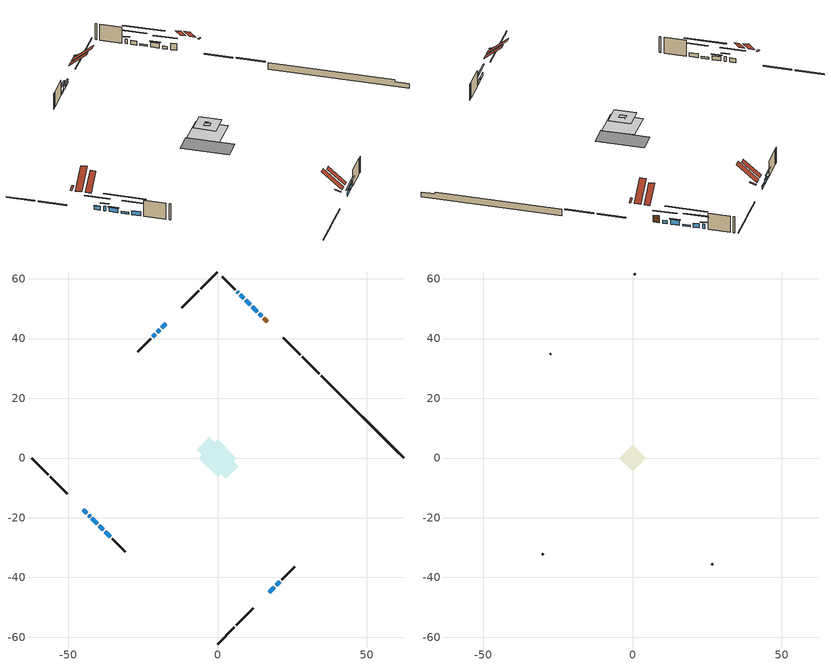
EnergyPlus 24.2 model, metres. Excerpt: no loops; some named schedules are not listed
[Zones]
conditioned space
 floor adiabatic (AdiabaticFloorConstruction): -6.35,0 0,6.35 6.35,0 0,-6.35 z2.75
 floor foundation (Slab1 construction): -6.9,2.69 -2.69,6.9 6.9,-2.69 2.69,-6.9 z-1.75
 wall outside (RimJoist1 construction): 0,-62.27 5.65,-56.61 / -62.27,0 -56.61,-5.65 / 0,62.27 -5.65,56.61 / 34.02,28.24 28.37,33.9 z0.31:0.61
 wall outside (RimJoist2 construction): 6.31,-55.95 11.97,-50.3 / -55.95,-6.31 -50.3,-11.97 / -6.31,55.95 -11.97,50.3 / 27.71,34.56 22.05,40.21 z0.31:0.61
 wall outside (AdiabaticWallConstruction 1): 16.67,45.59 15.45,46.81 z0.31:2.34
 wall outside (AdiabaticWallConstruction): 14.8,47.47 13.93,48.33 z0.31:1.13; -44.92,-17.35 -43.77,-18.5 / -42.02,-20.24 -40.3,-21.97 / 8.81,53.46 7.66,54.61 / -19.3,42.97 -20.16,42.1 / 17.35,-44.92 18.93,-43.33 / 19.59,-42.68 20.88,-41.38 / -37.55,-24.72 -35.86,-26.41 z0.31:1.53; -43.11,-19.15 -42.68,-19.59 / 13.28,48.99 11.55,50.71 / 7,55.26 6.57,55.7 z0.31:1.73; -17.35,44.92 -18.64,43.62 z0.31:1.12; 10.9,51.37 9.46,52.8 / -39.64,-22.62 -38.2,-24.06 z0.31:0.82; -20.82,41.45 -21.68,40.58 z0.31:0.92
 wall outside (Wall1 construction): 21.54,-40.73 25.84,-36.43 / -35.2,-27.06 -30.9,-31.36 / -22.34,39.93 -26.64,35.63 / 5.91,56.35 1.61,60.65 z0.31:5.19
 wall foundation (FoundationWall1 construction): 34.68,27.59,-1.75 34.68,27.59,0.31 59.51,2.76,0.31 59.51,2.76,-0.22 62.27,0,-0.22 62.27,0,-1.75
 window (WindowConstruction): 14.8,47.47 13.94,48.33 z0.31:1.12
 window (WindowConstruction 8): -44.92,-17.35 -43.77,-18.5 z0.31:1.53
 window (WindowConstruction 9): -43.11,-19.16 -42.68,-19.59 z0.31:1.73
 window (WindowConstruction 10): 13.28,48.99 11.55,50.71 z0.31:1.73
 window (WindowConstruction 11): -17.35,44.92 -18.64,43.62 z0.31:1.12
 window (WindowConstruction 12): -42.02,-20.24 -40.3,-21.97 z0.31:1.53
 window (WindowConstruction 13): 10.9,51.37 9.46,52.8 z0.31:0.82
 window (WindowConstruction 14): -39.64,-22.62 -38.21,-24.06 z0.31:0.82
 window (WindowConstruction 1): 8.81,53.46 7.66,54.61 z0.31:1.53
 window (WindowConstruction 2): 7,55.27 6.57,55.7 z0.31:1.73
 window (WindowConstruction 3): -19.3,42.97 -20.16,42.1 z0.31:1.53
 window (WindowConstruction 4): -20.82,41.45 -21.68,40.58 z0.31:0.92
 window (WindowConstruction 5): 17.35,-44.92 18.93,-43.34 z0.31:1.53
 window (WindowConstruction 6): 19.59,-42.68 20.88,-41.39 z0.31:1.53
 window (WindowConstruction 7): -37.55,-24.72 -35.86,-26.4 z0.31:1.53
 door (Door): 16.67,45.59 15.45,46.81 z0.31:2.34
 ceiling adiabatic (AdiabaticFloorConstruction): 0,-6.35 6.35,0 0,6.35 -6.35,0 z2.75
 roof outside (Roof3 construction): 16.69,-45.57,5.19 13.21,-42.09,9.29 12.08,-43.22,9.29 15.56,-46.71,5.19; -45.57,-16.69,5.19 -42.09,-13.21,9.29 -43.22,-12.08,9.29 -46.71,-15.56,5.19; -16.69,45.57,5.19 -13.21,42.09,9.29 -12.08,43.22,9.29 -15.56,46.71,5.19; 17.33,44.94,5.19 13.84,41.45,9.29 14.98,40.32,9.29 18.46,43.8,5.19
attic - vented
 floor to conditioned space (Floor1 construction Reversed): -1.23,0 0,1.23 1.23,0 0,-1.23 z5.19
 floor to conditioned space (Floor2 construction Reversed): -4.4,0 0,4.4 4.4,0 0,-4.4 z5.19
 floor to conditioned space (Floor3 construction Reversed): -1.29,0 0,1.29 1.29,0 0,-1.29 z5.19
 wall outside (Wall3 construction): 26.5,-35.77 26.79,-35.47 / -30.25,-32.02 -29.95,-32.32 / -27.3,34.97 -27.59,34.67 / 0.95,61.31 0.66,61.61 z0.31:5.19
 roof outside (Roof1 construction): 12.94,-49.33,5.19 11.74,-48.13,5.75 11.43,-48.44,5.75 12.62,-49.64,5.19; -49.33,-12.94,5.19 -48.13,-11.74,5.75 -48.44,-11.43,5.75 -49.64,-12.62,5.19; -12.94,49.33,5.19 -11.74,48.13,5.75 -11.43,48.44,5.75 -12.62,49.64,5.19; 21.08,41.18,5.19 19.88,39.99,5.75 20.2,39.67,5.75 21.4,40.87,5.19
 roof outside (Roof2 construction): 14.9,-47.36,5.19 10.89,-43.35,9.92 9.58,-44.65,9.92 13.6,-48.67,5.19; -47.36,-14.9,5.19 -43.35,-10.89,9.92 -44.65,-9.58,9.92 -48.67,-13.6,5.19; -14.9,47.36,5.19 -10.89,43.35,9.92 -9.58,44.65,9.92 -13.6,48.67,5.19; 19.12,43.15,5.19 15.1,39.13,9.92 16.41,37.82,9.92 20.42,41.84,5.19
shading: 12,50.27 16.74,45.53 16.95,45.74 12.21,50.48 z3.86; -41.83,-20.44 -46.85,-15.41 -47.06,-15.62 -42.04,-20.65 z4.27; -42.03,-20.23 -43.75,-18.51 -43.97,-18.72 -42.25,-20.44 z2.64; 11.34,50.92 13.49,48.78 13.7,48.99 11.55,51.13 z2.03; -18.79,43.48 -17.21,45.06 -17.42,45.27 -19,43.69 z1.32; -40.09,-22.18 -42.23,-20.03 -42.44,-20.24 -40.3,-22.39 z1.83; 6.01,56.25 14.35,47.92 14.56,48.13 6.22,56.46 z5.7; -34.75,-27.51 -43.09,-19.17 -43.3,-19.39 -34.97,-27.72 z5.7; 5.72,56.55 10.74,51.52 10.95,51.73 5.93,56.76 z4.27; 6.14,56.13 7.43,54.83 7.64,55.05 6.35,56.34 z2.34; -20.37,41.89 -19.09,43.18 -19.3,43.39 -20.58,42.1 z1.83; -22.97,39.29 -19.53,42.74 -19.74,42.95 -23.19,39.5 z2.75; 20.01,-42.26 16.27,-45.99 16.49,-46.2 20.22,-42.47 z3.05; 21.96,-40.31 18.51,-43.75 18.72,-43.97 22.17,-40.52 z3.05; -33.92,-28.34 -39.49,-22.78 -39.7,-22.99 -34.13,-28.55 z4.27
[Building]
Building 1: Terrain=Suburbs
[Site:Location]
Ottawa Intl AP_ON: Latitude {deg}=45.32; Longitude {deg}=-75.67; Time Zone {hr}=-5; Elevation {m}=115; Keep Site Location Information=Yes
[Site:GroundTemperature:Shallow]
1.18808, -1.19398, -1.38475, -0.254337, 4.28362, 8.80044, 12.7163, 15.1969, 15.4076, 13.3901, 9.57408, 5.19582
[Site:WaterMainsTemperature]
Calculation Method=Schedule; Temperature Schedule=mains temperature schedule
[Material] Roughness=Rough; Thermal Absorptance=0.9
Name | Thickness {m} | Conductivity {W/m-K} | Density {kg/m3} | Specific Heat {J/kg-K} | Solar Absorptance | Visible Absorptance
asphalt or fiberglass shingles | 0.00635 | 0.162714 | 1121.4 | 1465.45 | 0.4 | 0.4
ceiling stud and cavity | 0.1397 | 0.103573 | 65.682 | 1177.47 | 0.7 | 0.7
ceiling stud and cavity 1 | 0.1397 | 0.0997951 | 65.682 | 1177.47 | 0.7 | 0.7
ceiling stud and cavity 2 | 0.1397 | 0.102902 | 65.682 | 1177.47 | 0.7 | 0.7
concrete 4.0 in. | 0.1016 | 1.803125 | 2242.8 | 837.4 | 0.7 | 0.7
concrete 8.0 in. | 0.2032 | 1.803125 | 2242.8 | 837.4 | 0.7 | 0.7
door material | 0.04445 | 0.188738 | 512.64 | 1214.23 | 0.7 | 0.7
floor covering | 0.0127 | 0.0433444 | 54.468 | 1339.84 | 0.6 | 0.6
floor rigid ins; wall rigid ins | 0.512978 | 0.029427 | 32.04 | 1214.23 | 0.7 | 0.7
floor stud and cavity | 0.1397 | 1.75129 | 37.0049 | 1207.88 | 0.7 | 0.7
furniture material conditioned space 1 | 0.1524 | 0.115458 | 640.8 | 1214.23 | 0.6 | 0.6
gypsum board | 0.0127 | 0.160291 | 801 | 837.4 | 0.6 | 0.6
gypsum board 1 | 0.00254 | 0.160291 | 801 | 837.4 | 0.6 | 0.6
osb sheathing 0.75 in. | 0.01905 | 0.115458 | 512.64 | 1214.23 | 0.7 | 0.7
osb sheathing 2.0 in. | 0.0508 | 0.115458 | 512.64 | 1214.23 | 0.7 | 0.7
rim joist stud and cavity | 0.0508 | 0.126838 | 50.32683 | 1063.81 | 0.6 | 0.6
rim joist stud and cavity 1 | 0.0508 | 0.0329873 | 125.044 | 1163.47 | 0.6 | 0.6
roof stud and cavity | 0.2032 | 0.145179 | 78.34581 | 1123.46 | 0.7 | 0.7
wall stud and cavity | 0.0889 | 0.207583 | 50.32683 | 1063.81 | 0.7 | 0.7
wall stud and cavity 1 | 0.0889 | 6.9971 | 50.32683 | 1063.81 | 0.6 | 0.6
wall stud and cavity 2 | 0.0889 | 0.380278 | 52.3479 | 1209.89 | 0.7 | 0.7
wall stud and cavity 3 | 0.0889 | 0.391764 | 83.0341 | 1211.67 | 0.7 | 0.7
wood siding | 0.00254 | 0.102417 | 544.68 | 1172.36 | 0.4 | 0.4
wood siding 1; wood siding 2; wood siding 3 | 0.0254 | 0.102417 | 544.68 | 1172.36 | 0.7 | 0.7
[WindowMaterial:SimpleGlazingSystem]
Name | U-Factor {W/m2-K} | Solar Heat Gain Coefficient
WindowMaterial | 2.6874 | 0.44
WindowMaterial 1 | 1.93109 | 0.41
WindowMaterial 10 | 5.29076 | 0.67
WindowMaterial 2 | 2.0543 | 0.36
WindowMaterial 3 | 1.95834 | 0.4
WindowMaterial 4 | 3.308 | 0.62
WindowMaterial 5 | 2.665821 | 0.55
WindowMaterial 6 | 1.922003 | 0.41
WindowMaterial 7 | 1.904969 | 0.42
WindowMaterial 8 | 1.94301 | 0.4
WindowMaterial 9 | 3.28302 | 0.56
[Construction]
AdiabaticFloorConstruction: floor stud and cavity, floor rigid ins, osb sheathing 0.75 in., floor covering
AdiabaticWallConstruction: wood siding 2, wall rigid ins, wall stud and cavity 2, gypsum board
AdiabaticWallConstruction 1: wood siding 3, wall rigid ins, wall stud and cavity 2, gypsum board
Door: door material
Floor1 construction Reversed: gypsum board, ceiling stud and cavity
Floor2 construction Reversed: gypsum board, ceiling stud and cavity 1
Floor3 construction Reversed: gypsum board, ceiling stud and cavity 2
FoundationWall1 construction: concrete 8.0 in.
furniture construction conditioned space 1: furniture material conditioned space 1
PartitionWallConstruction: gypsum board, wall stud and cavity 3, gypsum board
RimJoist1 construction: wood siding 1, rim joist stud and cavity
RimJoist2 construction: wood siding 1, osb sheathing 2.0 in., rim joist stud and cavity 1
Roof1 construction; Roof2 construction: asphalt or fiberglass shingles
Roof3 construction: asphalt or fiberglass shingles, osb sheathing 0.75 in., roof stud and cavity, gypsum board
Slab1 construction: concrete 4.0 in.
Wall1 construction: wood siding, wall stud and cavity, gypsum board 1
Wall3 construction: wood siding, wall stud and cavity 1
WindowConstruction: WindowMaterial
WindowConstruction 1; WindowConstruction 8: WindowMaterial 1
WindowConstruction 10: WindowMaterial 8
WindowConstruction 11: WindowMaterial 9
WindowConstruction 12; WindowConstruction 3: WindowMaterial 3
WindowConstruction 13; WindowConstruction 14: WindowMaterial 10
WindowConstruction 2; WindowConstruction 9: WindowMaterial 2
WindowConstruction 4: WindowMaterial 4
WindowConstruction 5: WindowMaterial 5
WindowConstruction 6: WindowMaterial 6
WindowConstruction 7: WindowMaterial 7
[Zone] Multiplier=1; Part of Total Floor Area=Yes
Name | Volume {m3}
attic - vented | 25.359
conditioned space | 555.2
[Space]
Name | Zone | Volume {m3}
attic - vented 1 | attic - vented | 25.359
conditioned space 1 | conditioned space | 555.2
[ZoneInfiltration:EffectiveLeakageArea]
infil attic - vented 1: Zone or Space=attic - vented 1; Schedule=Always On Discrete; Effective Air Leakage Area {cm2}=1895.16; Stack Coefficient=0.000668247; Wind Coefficient=1.74658e-05
[ZoneMixing]
whole house fan mix: Zone or Space=attic - vented; Schedule=Always On Continuous; Design Flow Rate Calculation Method=Flow/Zone; Design Flow Rate {m3/s}=0; Source Zone or Space=conditioned space
[SurfaceProperty:ExposedFoundationPerimeter]
Slab1: Exposed Perimeter Calculation Method=TotalExposedPerimeter; Total Exposed Perimeter {m}=39.015
[InternalMass] Zone or ZoneList=conditioned space; Space or SpaceList=conditioned space 1
Name | Construction | Surface Area {m2}
furniture mass conditioned space 1 | furniture construction conditioned space 1 | 64.496
partition wall mass | PartitionWallConstruction | 161.24
[Lights]
interior lighting: Zone or ZoneList or Space or SpaceList=conditioned space 1; Schedule=interior lighting schedule; Design Level Calculation Method=LightingLevel; Lighting Level {W}=343.2; Return Air Fraction=0; Fraction Radiant=0.6; Fraction Visible=0.2; Fraction Replaceable=1
[People]
occupants: Zone or ZoneList or Space or SpaceList=conditioned space 1; Number of People Schedule=occupants schedule; Number of People Calculation Method=People; Number of People=3; Fraction Radiant=0.314171; Sensible Heat Fraction=0.56303; Activity Level Schedule=occupants activity schedule; Carbon Dioxide Generation Rate {m3/s-W}=0; Enable ASHRAE 55 Comfort Warnings=No; Mean Radiant Temperature Calculation Type=EnclosureAveraged
[ElectricEquipment] Zone or ZoneList or Space or SpaceList=conditioned space 1; Design Level Calculation Method=EquipmentLevel
Name | Schedule | Design Level {W} | Fraction Latent | Fraction Radiant | Fraction Lost
clothes dryer | clothes dryer schedule | 140.772 | 0.015 | 0.081 | 0.85
clothes washer | clothes washer schedule | 32.1985 | 0.03 | 0.162 | 0.7
cooking range | cooking range schedule | 215.147 | 0.08 | 0.432 | 0.2
dishwasher | dishwasher schedule | 66.8632 | 0.3 | 0.18 | 0.4
fridge | fridge schedule | 72.9452 | 0 | 0.6 | 0
mech vent bath fan 0 | mech vent bath fan 0 schedule | 50.2 | 0 | 0 | 1
mech vent house fan | mech vent house fan schedule | 0 | 0 | 0 | 1
mech vent house fan cfis | mech vent house fan cfis schedule | 0 | 0 | 0 | 0
misc plug loads | misc plug loads schedule | 494.7 | 0.045 | 0.513 | 0.1
whole house fan | Always On Discrete | 0 | 0 | 0 | 1
[OtherEquipment] Zone or ZoneList or Space or SpaceList=conditioned space 1; Design Level Calculation Method=EquipmentLevel
Name | Fuel Type | Schedule | Design Level {W} | Fraction Latent | Fraction Radiant | Fraction Lost
clothes dryer 1 | Electricity | clothes dryer schedule | 0 | 0.015 | 0.081 | 0.85
cooking range 1 | Electricity | cooking range schedule | 0 | 0.08 | 0.432 | 0.2
general water use latent | None | general water use schedule | 62.594 | 1 | 0 | 0
general water use sensible | None | general water use schedule | -61.6891 | 0 | 0.6 | 0
mech vent house fan latent load | None | Always On Discrete | 0 | 1 | 0 | 0
mech vent house fan sensible load | None | Always On Discrete | 0 | 0 | 0 | 0
water heater energy adjustment1 | NaturalGas | Always On Discrete | 0.01 | 0 | 0 | 1
[ZoneInfiltration:DesignFlowRate] Zone or ZoneList or Space or SpaceList=conditioned space 1; Schedule=Always On Discrete; Design Flow Rate Calculation Method=Flow/Zone; Design Flow Rate {m3/s}=0
infil flow; natural vent flow; whole house fan flow
[Foundation:Kiva]
Foundation Kiva 1: Initial Indoor Air Temperature {C}=18; Wall Height Above Grade {m}=0.309982; Wall Depth Below Slab {m}=0.2032
[Foundation:Kiva:Settings]
Soil Conductivity {W/m-K}=0.849921; Soil Density {kg/m3}=1842.3; Soil Specific Heat {J/kg-K}=418.7; Ground Solar Absorptivity=0.9; Ground Thermal Absorptivity=0.9; Ground Surface Roughness {m}=0.03; Far-Field Width {m}=40; Deep-Ground Boundary Condition=ZeroFlux; Deep-Ground Depth {m}=40; Minimum Cell Dimension {m}=0.2; Maximum Cell Growth Coefficient=3; Simulation Timestep=Timestep
[Exterior:Lights]
exterior lighting: Schedule=exterior lighting schedule; Design Level {W}=75.6
[Schedule:Constant]
Name | Hourly Value
Always On Continuous; mech vent house fan schedule; mech vent house fan cfis schedule; Always On Discrete | 1
occupants activity schedule | 117.228
fridge schedule | 0
[Schedule:Week:Daily]
interior lighting schedule Week Rule - Jan1-Jan27: interior lighting schedule day, interior lighting schedule day, interior lighting schedule day, interior lighting schedule day, interior lighting schedule day, interior lighting schedule day, interior lighting schedule day, interior lighting schedule default day, interior lighting schedule default day, interior lighting schedule default day, interior lighting schedule default day, interior lighting schedule default day
interior lighting schedule Week Rule - Jan28-Feb3: interior lighting schedule day, interior lighting schedule day, interior lighting schedule day, interior lighting schedule day, interior lighting schedule day 1, interior lighting schedule day 1, interior lighting schedule day 1, interior lighting schedule default day, interior lighting schedule default day, interior lighting schedule default day, interior lighting schedule default day, interior lighting schedule default day
interior lighting schedule Week Rule - Feb4-Feb24: interior lighting schedule day 1, interior lighting schedule day 1, interior lighting schedule day 1, interior lighting schedule day 1, interior lighting schedule day 1, interior lighting schedule day 1, interior lighting schedule day 1, interior lighting schedule default day, interior lighting schedule default day, interior lighting schedule default day, interior lighting schedule default day, interior lighting schedule default day
interior lighting schedule Week Rule - Feb25-Mar3: interior lighting schedule day 1, interior lighting schedule day 1, interior lighting schedule day 1, interior lighting schedule day 1, interior lighting schedule day 2, interior lighting schedule day 2, interior lighting schedule day 2, interior lighting schedule default day, interior lighting schedule default day, interior lighting schedule default day, interior lighting schedule default day, interior lighting schedule default day
interior lighting schedule Week Rule - Mar4-Mar31: interior lighting schedule day 2, interior lighting schedule day 2, interior lighting schedule day 2, interior lighting schedule day 2, interior lighting schedule day 2, interior lighting schedule day 2, interior lighting schedule day 2, interior lighting schedule default day, interior lighting schedule default day, interior lighting schedule default day, interior lighting schedule default day, interior lighting schedule default day
interior lighting schedule Week Rule - Apr1-Apr28: interior lighting schedule day 3, interior lighting schedule day 3, interior lighting schedule day 3, interior lighting schedule day 3, interior lighting schedule day 3, interior lighting schedule day 3, interior lighting schedule day 3, interior lighting schedule default day, interior lighting schedule default day, interior lighting schedule default day, interior lighting schedule default day, interior lighting schedule default day
interior lighting schedule Week Rule - Apr29-May5: interior lighting schedule day 3, interior lighting schedule day 3, interior lighting schedule day 4, interior lighting schedule day 4, interior lighting schedule day 4, interior lighting schedule day 4, interior lighting schedule day 4, interior lighting schedule default day, interior lighting schedule default day, interior lighting schedule default day, interior lighting schedule default day, interior lighting schedule default day
interior lighting schedule Week Rule - May6-May26: interior lighting schedule day 4, interior lighting schedule day 4, interior lighting schedule day 4, interior lighting schedule day 4, interior lighting schedule day 4, interior lighting schedule day 4, interior lighting schedule day 4, interior lighting schedule default day, interior lighting schedule default day, interior lighting schedule default day, interior lighting schedule default day, interior lighting schedule default day
interior lighting schedule Week Rule - May27-Jun2: interior lighting schedule day 4, interior lighting schedule day 4, interior lighting schedule day 4, interior lighting schedule day 4, interior lighting schedule day 4, interior lighting schedule day 5, interior lighting schedule day 5, interior lighting schedule default day, interior lighting schedule default day, interior lighting schedule default day, interior lighting schedule default day, interior lighting schedule default day
interior lighting schedule Week Rule - Jun3-Jun30: interior lighting schedule day 5, interior lighting schedule day 5, interior lighting schedule day 5, interior lighting schedule day 5, interior lighting schedule day 5, interior lighting schedule day 5, interior lighting schedule day 5, interior lighting schedule default day, interior lighting schedule default day, interior lighting schedule default day, interior lighting schedule default day, interior lighting schedule default day
interior lighting schedule Week Rule - Jul1-Jul28: interior lighting schedule day 6, interior lighting schedule day 6, interior lighting schedule day 6, interior lighting schedule day 6, interior lighting schedule day 6, interior lighting schedule day 6, interior lighting schedule day 6, interior lighting schedule default day, interior lighting schedule default day, interior lighting schedule default day, interior lighting schedule default day, interior lighting schedule default day
interior lighting schedule Week Rule - Jul29-Aug4: interior lighting schedule day 6, interior lighting schedule day 6, interior lighting schedule day 6, interior lighting schedule day 7, interior lighting schedule day 7, interior lighting schedule day 7, interior lighting schedule day 7, interior lighting schedule default day, interior lighting schedule default day, interior lighting schedule default day, interior lighting schedule default day, interior lighting schedule default day
interior lighting schedule Week Rule - Aug5-Aug25: interior lighting schedule day 7, interior lighting schedule day 7, interior lighting schedule day 7, interior lighting schedule day 7, interior lighting schedule day 7, interior lighting schedule day 7, interior lighting schedule day 7, interior lighting schedule default day, interior lighting schedule default day, interior lighting schedule default day, interior lighting schedule default day, interior lighting schedule default day
interior lighting schedule Week Rule - Aug26-Sep1: interior lighting schedule day 7, interior lighting schedule day 7, interior lighting schedule day 7, interior lighting schedule day 7, interior lighting schedule day 7, interior lighting schedule day 7, interior lighting schedule day 8, interior lighting schedule default day, interior lighting schedule default day, interior lighting schedule default day, interior lighting schedule default day, interior lighting schedule default day
interior lighting schedule Week Rule - Sep2-Sep29: interior lighting schedule day 8, interior lighting schedule day 8, interior lighting schedule day 8, interior lighting schedule day 8, interior lighting schedule day 8, interior lighting schedule day 8, interior lighting schedule day 8, interior lighting schedule default day, interior lighting schedule default day, interior lighting schedule default day, interior lighting schedule default day, interior lighting schedule default day
interior lighting schedule Week Rule - Sep30-Oct6: interior lighting schedule day 8, interior lighting schedule day 9, interior lighting schedule day 9, interior lighting schedule day 9, interior lighting schedule day 9, interior lighting schedule day 9, interior lighting schedule day 9, interior lighting schedule default day, interior lighting schedule default day, interior lighting schedule default day, interior lighting schedule default day, interior lighting schedule default day
interior lighting schedule Week Rule - Oct7-Oct27: interior lighting schedule day 9, interior lighting schedule day 9, interior lighting schedule day 9, interior lighting schedule day 9, interior lighting schedule day 9, interior lighting schedule day 9, interior lighting schedule day 9, interior lighting schedule default day, interior lighting schedule default day, interior lighting schedule default day, interior lighting schedule default day, interior lighting schedule default day
interior lighting schedule Week Rule - Oct28-Nov3: interior lighting schedule day 9, interior lighting schedule day 9, interior lighting schedule day 9, interior lighting schedule day 9, interior lighting schedule day 10, interior lighting schedule day 10, interior lighting schedule day 10, interior lighting schedule default day, interior lighting schedule default day, interior lighting schedule default day, interior lighting schedule default day, interior lighting schedule default day
interior lighting schedule Week Rule - Nov4-Nov24: interior lighting schedule day 10, interior lighting schedule day 10, interior lighting schedule day 10, interior lighting schedule day 10, interior lighting schedule day 10, interior lighting schedule day 10, interior lighting schedule day 10, interior lighting schedule default day, interior lighting schedule default day, interior lighting schedule default day, interior lighting schedule default day, interior lighting schedule default day
interior lighting schedule Week Rule - Nov25-Dec1: interior lighting schedule day 10, interior lighting schedule day 10, interior lighting schedule day 10, interior lighting schedule day 10, interior lighting schedule day 10, interior lighting schedule day 10, interior lighting schedule day 11, interior lighting schedule default day, interior lighting schedule default day, interior lighting schedule default day, interior lighting schedule default day, interior lighting schedule default day
interior lighting schedule Week Rule - Dec2-Dec31: interior lighting schedule day 11, interior lighting schedule day 11, interior lighting schedule day 11, interior lighting schedule day 11, interior lighting schedule day 11, interior lighting schedule day 11, interior lighting schedule day 11, interior lighting schedule default day, interior lighting schedule default day, interior lighting schedule default day, interior lighting schedule default day, interior lighting schedule default day
occupants schedule Week Rule - Jan1-Dec31: occupants schedule day, occupants schedule day, occupants schedule day, occupants schedule day, occupants schedule day, occupants schedule day, occupants schedule day, occupants schedule default day, occupants schedule default day, occupants schedule default day, occupants schedule default day, occupants schedule default day
clothes dryer schedule Week Rule - Jan1-Dec31: clothes dryer schedule day, clothes dryer schedule day, clothes dryer schedule day, clothes dryer schedule day, clothes dryer schedule day, clothes dryer schedule day, clothes dryer schedule day, clothes dryer schedule default day, clothes dryer schedule default day, clothes dryer schedule default day, clothes dryer schedule default day, clothes dryer schedule default day
clothes washer schedule Week Rule - Jan1-Dec31: clothes washer schedule day, clothes washer schedule day, clothes washer schedule day, clothes washer schedule day, clothes washer schedule day, clothes washer schedule day, clothes washer schedule day, clothes washer schedule default day, clothes washer schedule default day, clothes washer schedule default day, clothes washer schedule default day, clothes washer schedule default day
cooking range schedule Week Rule - Jan1-Dec31: cooking range schedule day, cooking range schedule day, cooking range schedule day, cooking range schedule day, cooking range schedule day, cooking range schedule day, cooking range schedule day, cooking range schedule default day, cooking range schedule default day, cooking range schedule default day, cooking range schedule default day, cooking range schedule default day
dishwasher schedule Week Rule - Jan1-Dec31: dishwasher schedule day, dishwasher schedule day, dishwasher schedule day, dishwasher schedule day, dishwasher schedule day, dishwasher schedule day, dishwasher schedule day, dishwasher schedule default day, dishwasher schedule default day, dishwasher schedule default day, dishwasher schedule default day, dishwasher schedule default day
mech vent bath fan 0 schedule Week Rule - Jan1-Dec31: mech vent bath fan 0 schedule day, mech vent bath fan 0 schedule day, mech vent bath fan 0 schedule day, mech vent bath fan 0 schedule day, mech vent bath fan 0 schedule day, mech vent bath fan 0 schedule day, mech vent bath fan 0 schedule day, mech vent bath fan 0 schedule default day, mech vent bath fan 0 schedule default day, mech vent bath fan 0 schedule default day, mech vent bath fan 0 schedule default day, mech vent bath fan 0 schedule default day
misc plug loads schedule Week Rule - Jan1-Dec31: misc plug loads schedule day, misc plug loads schedule day, misc plug loads schedule day, misc plug loads schedule day, misc plug loads schedule day, misc plug loads schedule day, misc plug loads schedule day, misc plug loads schedule default day, misc plug loads schedule default day, misc plug loads schedule default day, misc plug loads schedule default day, misc plug loads schedule default day
general water use schedule Week Rule - Jan1-Dec31: general water use schedule day, general water use schedule day, general water use schedule day, general water use schedule day, general water use schedule day, general water use schedule day, general water use schedule day, general water use schedule default day, general water use schedule default day, general water use schedule default day, general water use schedule default day, general water use schedule default day
exterior lighting schedule Week Rule - Jan1-Jan27: exterior lighting schedule day, exterior lighting schedule day, exterior lighting schedule day, exterior lighting schedule day, exterior lighting schedule day, exterior lighting schedule day, exterior lighting schedule day, exterior lighting schedule default day, exterior lighting schedule default day, exterior lighting schedule default day, exterior lighting schedule default day, exterior lighting schedule default day
exterior lighting schedule Week Rule - Jan28-Feb3: exterior lighting schedule day, exterior lighting schedule day, exterior lighting schedule day, exterior lighting schedule day, exterior lighting schedule day 1, exterior lighting schedule day 1, exterior lighting schedule day 1, exterior lighting schedule default day, exterior lighting schedule default day, exterior lighting schedule default day, exterior lighting schedule default day, exterior lighting schedule default day
exterior lighting schedule Week Rule - Feb4-Feb24: exterior lighting schedule day 1, exterior lighting schedule day 1, exterior lighting schedule day 1, exterior lighting schedule day 1, exterior lighting schedule day 1, exterior lighting schedule day 1, exterior lighting schedule day 1, exterior lighting schedule default day, exterior lighting schedule default day, exterior lighting schedule default day, exterior lighting schedule default day, exterior lighting schedule default day
exterior lighting schedule Week Rule - Feb25-Mar3: exterior lighting schedule day 1, exterior lighting schedule day 1, exterior lighting schedule day 1, exterior lighting schedule day 1, exterior lighting schedule day 2, exterior lighting schedule day 2, exterior lighting schedule day 2, exterior lighting schedule default day, exterior lighting schedule default day, exterior lighting schedule default day, exterior lighting schedule default day, exterior lighting schedule default day
exterior lighting schedule Week Rule - Mar4-Mar31: exterior lighting schedule day 2, exterior lighting schedule day 2, exterior lighting schedule day 2, exterior lighting schedule day 2, exterior lighting schedule day 2, exterior lighting schedule day 2, exterior lighting schedule day 2, exterior lighting schedule default day, exterior lighting schedule default day, exterior lighting schedule default day, exterior lighting schedule default day, exterior lighting schedule default day
exterior lighting schedule Week Rule - Apr1-Apr28: exterior lighting schedule day 3, exterior lighting schedule day 3, exterior lighting schedule day 3, exterior lighting schedule day 3, exterior lighting schedule day 3, exterior lighting schedule day 3, exterior lighting schedule day 3, exterior lighting schedule default day, exterior lighting schedule default day, exterior lighting schedule default day, exterior lighting schedule default day, exterior lighting schedule default day
exterior lighting schedule Week Rule - Apr29-May5: exterior lighting schedule day 3, exterior lighting schedule day 3, exterior lighting schedule day 4, exterior lighting schedule day 4, exterior lighting schedule day 4, exterior lighting schedule day 4, exterior lighting schedule day 4, exterior lighting schedule default day, exterior lighting schedule default day, exterior lighting schedule default day, exterior lighting schedule default day, exterior lighting schedule default day
exterior lighting schedule Week Rule - May6-May26: exterior lighting schedule day 4, exterior lighting schedule day 4, exterior lighting schedule day 4, exterior lighting schedule day 4, exterior lighting schedule day 4, exterior lighting schedule day 4, exterior lighting schedule day 4, exterior lighting schedule default day, exterior lighting schedule default day, exterior lighting schedule default day, exterior lighting schedule default day, exterior lighting schedule default day
exterior lighting schedule Week Rule - May27-Jun2: exterior lighting schedule day 4, exterior lighting schedule day 4, exterior lighting schedule day 4, exterior lighting schedule day 4, exterior lighting schedule day 4, exterior lighting schedule day 5, exterior lighting schedule day 5, exterior lighting schedule default day, exterior lighting schedule default day, exterior lighting schedule default day, exterior lighting schedule default day, exterior lighting schedule default day
exterior lighting schedule Week Rule - Jun3-Jun30: exterior lighting schedule day 5, exterior lighting schedule day 5, exterior lighting schedule day 5, exterior lighting schedule day 5, exterior lighting schedule day 5, exterior lighting schedule day 5, exterior lighting schedule day 5, exterior lighting schedule default day, exterior lighting schedule default day, exterior lighting schedule default day, exterior lighting schedule default day, exterior lighting schedule default day
exterior lighting schedule Week Rule - Jul1-Jul28: exterior lighting schedule day 6, exterior lighting schedule day 6, exterior lighting schedule day 6, exterior lighting schedule day 6, exterior lighting schedule day 6, exterior lighting schedule day 6, exterior lighting schedule day 6, exterior lighting schedule default day, exterior lighting schedule default day, exterior lighting schedule default day, exterior lighting schedule default day, exterior lighting schedule default day
exterior lighting schedule Week Rule - Jul29-Aug4: exterior lighting schedule day 6, exterior lighting schedule day 6, exterior lighting schedule day 6, exterior lighting schedule day 7, exterior lighting schedule day 7, exterior lighting schedule day 7, exterior lighting schedule day 7, exterior lighting schedule default day, exterior lighting schedule default day, exterior lighting schedule default day, exterior lighting schedule default day, exterior lighting schedule default day
exterior lighting schedule Week Rule - Aug5-Aug25: exterior lighting schedule day 7, exterior lighting schedule day 7, exterior lighting schedule day 7, exterior lighting schedule day 7, exterior lighting schedule day 7, exterior lighting schedule day 7, exterior lighting schedule day 7, exterior lighting schedule default day, exterior lighting schedule default day, exterior lighting schedule default day, exterior lighting schedule default day, exterior lighting schedule default day
exterior lighting schedule Week Rule - Aug26-Sep1: exterior lighting schedule day 7, exterior lighting schedule day 7, exterior lighting schedule day 7, exterior lighting schedule day 7, exterior lighting schedule day 7, exterior lighting schedule day 7, exterior lighting schedule day 8, exterior lighting schedule default day, exterior lighting schedule default day, exterior lighting schedule default day, exterior lighting schedule default day, exterior lighting schedule default day
exterior lighting schedule Week Rule - Sep2-Sep29: exterior lighting schedule day 8, exterior lighting schedule day 8, exterior lighting schedule day 8, exterior lighting schedule day 8, exterior lighting schedule day 8, exterior lighting schedule day 8, exterior lighting schedule day 8, exterior lighting schedule default day, exterior lighting schedule default day, exterior lighting schedule default day, exterior lighting schedule default day, exterior lighting schedule default day
[Schedule:Year]
interior lighting schedule: interior lighting schedule Week Rule - Jan1-Jan27, 1, 1, 1, 27, interior lighting schedule Week Rule - Jan28-Feb3, 1, 28, 2, 3, interior lighting schedule Week Rule - Feb4-Feb24, 2, 4, 2, 24, interior lighting schedule Week Rule - Feb25-Mar3, 2, 25, 3, 3, interior lighting schedule Week Rule - Mar4-Mar31, 3, 4, 3, 31, interior lighting schedule Week Rule - Apr1-Apr28, 4, 1, 4, 28, interior lighting schedule Week Rule - Apr29-May5, 4, 29, 5, 5, interior lighting schedule Week Rule - May6-May26, 5, 6, 5, 26, interior lighting schedule Week Rule - May27-Jun2, 5, 27, 6, 2, interior lighting schedule Week Rule - Jun3-Jun30, 6, 3, 6, 30, interior lighting schedule Week Rule - Jul1-Jul28, 7, 1, 7, 28, interior lighting schedule Week Rule - Jul29-Aug4, 7, 29, 8, 4, interior lighting schedule Week Rule - Aug5-Aug25, 8, 5, 8, 25, interior lighting schedule Week Rule - Aug26-Sep1, 8, 26, 9, 1, interior lighting schedule Week Rule - Sep2-Sep29, 9, 2, 9, 29, interior lighting schedule Week Rule - Sep30-Oct6, 9, 30, 10, 6, interior lighting schedule Week Rule - Oct7-Oct27, 10, 7, 10, 27, interior lighting schedule Week Rule - Oct28-Nov3, 10, 28, 11, 3, interior lighting schedule Week Rule - Nov4-Nov24, 11, 4, 11, 24, interior lighting schedule Week Rule - Nov25-Dec1, 11, 25, 12, 1, interior lighting schedule Week Rule - Dec2-Dec31, 12, 2, 12, 31
occupants schedule: occupants schedule Week Rule - Jan1-Dec31, 1, 1, 12, 31
clothes dryer schedule: clothes dryer schedule Week Rule - Jan1-Dec31, 1, 1, 12, 31
clothes washer schedule: clothes washer schedule Week Rule - Jan1-Dec31, 1, 1, 12, 31
cooking range schedule: cooking range schedule Week Rule - Jan1-Dec31, 1, 1, 12, 31
dishwasher schedule: dishwasher schedule Week Rule - Jan1-Dec31, 1, 1, 12, 31
mech vent bath fan 0 schedule: mech vent bath fan 0 schedule Week Rule - Jan1-Dec31, 1, 1, 12, 31
misc plug loads schedule: misc plug loads schedule Week Rule - Jan1-Dec31, 1, 1, 12, 31
general water use schedule: general water use schedule Week Rule - Jan1-Dec31, 1, 1, 12, 31
exterior lighting schedule: exterior lighting schedule Week Rule - Jan1-Jan27, 1, 1, 1, 27, exterior lighting schedule Week Rule - Jan28-Feb3, 1, 28, 2, 3, exterior lighting schedule Week Rule - Feb4-Feb24, 2, 4, 2, 24, exterior lighting schedule Week Rule - Feb25-Mar3, 2, 25, 3, 3, exterior lighting schedule Week Rule - Mar4-Mar31, 3, 4, 3, 31, exterior lighting schedule Week Rule - Apr1-Apr28, 4, 1, 4, 28, exterior lighting schedule Week Rule - Apr29-May5, 4, 29, 5, 5, exterior lighting schedule Week Rule - May6-May26, 5, 6, 5, 26, exterior lighting schedule Week Rule - May27-Jun2, 5, 27, 6, 2, exterior lighting schedule Week Rule - Jun3-Jun30, 6, 3, 6, 30, exterior lighting schedule Week Rule - Jul1-Jul28, 7, 1, 7, 28, exterior lighting schedule Week Rule - Jul29-Aug4, 7, 29, 8, 4, exterior lighting schedule Week Rule - Aug5-Aug25, 8, 5, 8, 25, exterior lighting schedule Week Rule - Aug26-Sep1, 8, 26, 9, 1, exterior lighting schedule Week Rule - Sep2-Sep29, 9, 2, 9, 29, exterior lighting schedule Week Rule - Sep30-Oct6, 9, 30, 10, 6, exterior lighting schedule Week Rule - Oct7-Oct27, 10, 7, 10, 27, exterior lighting schedule Week Rule - Oct28-Nov3, 10, 28, 11, 3, exterior lighting schedule Week Rule - Nov4-Nov24, 11, 4, 11, 24, exterior lighting schedule Week Rule - Nov25-Dec1, 11, 25, 12, 1, exterior lighting schedule Week Rule - Dec2-Dec31, 12, 2, 12, 31
[Schedule:Compact]
mains temperature schedule: Through: 01/01, For: AllDays, Until: 24:00, 5.98056, Through: 01/02, For: AllDays, Until: 24:00, 5.90111, Through: 01/03, For: AllDays, Until: 24:00, 5.82222, Through: 01/04, For: AllDays, Until: 24:00, 5.74556, Through: 01/05, For: AllDays, Until: 24:00, 5.66944, Through: 01/06, For: AllDays, Until: 24:00, 5.595, Through: 01/07, For: AllDays, Until: 24:00, 5.52222, Through: 01/08, For: AllDays, Until: 24:00, 5.45, Through: 01/09, For: AllDays, Until: 24:00, 5.38, Through: 01/10, For: AllDays, Until: 24:00, 5.31111, Through: 01/11, For: AllDays, Until: 24:00, 5.24333, Through: 01/12, For: AllDays, Until: 24:00, 5.17778, Through: 01/13, For: AllDays, Until: 24:00, 5.11333, Through: 01/14, For: AllDays, Until: 24:00, 5.05, Through: 01/15, For: AllDays, Until: 24:00, 4.98833, Through: 01/16, For: AllDays, Until: 24:00, 4.92889, Through: 01/17, For: AllDays, Until: 24:00, 4.87, Through: 01/18, For: AllDays, Until: 24:00, 4.81333, Through: 01/19, For: AllDays, Until: 24:00, 4.75833, Through: 01/20, For: AllDays, Until: 24:00, 4.70444, Through: 01/21, For: AllDays, Until: 24:00, 4.65278, Through: 01/22, For: AllDays, Until: 24:00, 4.60222, Through: 01/23, For: AllDays, Until: 24:00, 4.55333, Through: 01/24, For: AllDays, Until: 24:00, 4.50667, Through: 01/25, For: AllDays, Until: 24:00, 4.46111, Through: 01/26, For: AllDays, Until: 24:00, 4.41722, Through: 01/27, For: AllDays, Until: 24:00, 4.37556, Through: 01/28, For: AllDays, Until: 24:00, 4.335, Through: 01/29, For: AllDays, Until: 24:00, 4.29667, Through: 01/30, For: AllDays, Until: 24:00, 4.26, Through: 01/31, For: AllDays, Until: 24:00, 4.225, Through: 02/01, For: AllDays, Until: 24:00, 4.19167, Through: 02/02, For: AllDays, Until: 24:00, 4.16, Through: 02/03, For: AllDays, Until: 24:00, 4.13056, Through: 02/04, For: AllDays, Until: 24:00, 4.10278, Through: 02/05, For: AllDays, Until: 24:00, 4.07667, Through: 02/06, For: AllDays, Until: 24:00, 4.05222, Through: 02/07, For: AllDays, Until: 24:00, 4.03, Through: 02/08, For: AllDays, Until: 24:00, 4.00889, Through: 02/09, For: AllDays, Until: 24:00, 3.99056, Through: 02/10, For: AllDays, Until: 24:00, 3.97333, Through: 02/11, For: AllDays, Until: 24:00, 3.95833, Through: 02/12, For: AllDays, Until: 24:00, 3.945, Through: 02/13, For: AllDays, Until: 24:00, 3.93333, Through: 02/14, For: AllDays, Until: 24:00, 3.92389, Through: 02/15, For: AllDays, Until: 24:00, 3.91611, Through: 02/16, For: AllDays, Until: 24:00, 3.91, Through: 02/17, For: AllDays, Until: 24:00, 3.90611, Through: 02/18, For: AllDays, Until: 24:00, 3.90389, Through: 02/19, For: AllDays, Until: 24:00, 3.90389, Through: 02/20, For: AllDays, Until: 24:00, 3.905, Through: 02/21, For: AllDays, Until: 24:00, 3.90889, Through: 02/22, For: AllDays, Until: 24:00, 3.91389, Through: 02/23, For: AllDays, Until: 24:00, 3.92111, Through: 02/24, For: AllDays, Until: 24:00, 3.93, Through: 02/25, For: AllDays, Until: 24:00, 3.94056, Through: 02/26, For: AllDays, Until: 24:00, 3.95333, Through: 02/27, For: AllDays, Until: 24:00, 3.96778, Through: 02/28, For: AllDays, Until: 24:00, 3.98444, Through: 03/01, For: AllDays, Until: 24:00, 4.00278, Through: 03/02, For: AllDays, Until: 24:00, 4.02278, Through: 03/03, For: AllDays, Until: 24:00, 4.04444, Through: 03/04, For: AllDays, Until: 24:00, 4.06833, Through: 03/05, For: AllDays, Until: 24:00, 4.09389, Through: 03/06, For: AllDays, Until: 24:00, 4.12111, Through: 03/07, For: AllDays, Until: 24:00, 4.15, Through: 03/08, For: AllDays, Until: 24:00, 4.18111, Through: 03/09, For: AllDays, Until: 24:00, 4.21333, Through: 03/10, For: AllDays, Until: 24:00, 4.24778, Through: 03/11, For: AllDays, Until: 24:00, 4.28389, Through: 03/12, For: AllDays, Until: 24:00, 4.32222, Through: 03/13, For: AllDays, Until: 24:00, 4.36167, Through: 03/14, For: AllDays, Until: 24:00, 4.40333, Through: 03/15, For: AllDays, Until: 24:00, 4.44611, Through: 03/16, For: AllDays, Until: 24:00, 4.49111, Through: 03/17, For: AllDays, Until: 24:00, 4.53722, Through: 03/18, For: AllDays, Until: 24:00, 4.58556, Through: 03/19, For: AllDays, Until: 24:00, 4.63556, Through: 03/20, For: AllDays, Until: 24:00, 4.68667, Through: 03/21, For: AllDays, Until: 24:00, 4.74, Through: 03/22, For: AllDays, Until: 24:00, 4.79444, Through: 03/23, For: AllDays, Until: 24:00, 4.85111, Through: 03/24, For: AllDays, Until: 24:00, 4.90889, Through: 03/25, For: AllDays, Until: 24:00, 4.96833, Through: 03/26, For: AllDays, Until: 24:00, 5.02944, Through: 03/27, For: AllDays, Until: 24:00, 5.09167, Through: 03/28, For: AllDays, Until: 24:00, 5.15556, Through: 03/29, For: AllDays, Until: 24:00, 5.22111, Through: 03/30, For: AllDays, Until: 24:00, 5.28833, Through: 03/31, For: AllDays, Until: 24:00, 5.35667, Through: 04/01, For: AllDays, Until: 24:00, 5.42667, Through: 04/02, For: AllDays, Until: 24:00, 5.49778, Through: 04/03, For: AllDays, Until: 24:00, 5.57056, Through: 04/04, For: AllDays, Until: 24:00, 5.64444, Through: 04/05, For: AllDays, Until: 24:00, 5.71944, Through: 04/06, For: AllDays, Until: 24:00, 5.79611, Through: 04/07, For: AllDays, Until: 24:00, 5.87444, Through: 04/08, For: AllDays, Until: 24:00, 5.95389, Through: 04/09, For: AllDays, Until: 24:00, 6.03389, Through: 04/10, For: AllDays, Until: 24:00, 6.11611, Through: 04/11, For: AllDays, Until: 24:00, 6.19889, Through: 04/12, For: AllDays, Until: 24:00, 6.28278, Through: 04/13, For: AllDays, Until: 24:00, 6.36833, Through: 04/14, For: AllDays, Until: 24:00, 6.45444, Through: 04/15, For: AllDays, Until: 24:00, 6.54222, Through: 04/16, For: AllDays, Until: 24:00, 6.63056, Through: 04/17, For: AllDays, Until: 24:00, 6.72056, Through: 04/18, For: AllDays, Until: 24:00, 6.81111, Through: 04/19, For: AllDays, Until: 24:00, 6.90278, Through: 04/20, For: AllDays, Until: 24:00, 6.99556, Through: 04/21, For: AllDays, Until: 24:00, 7.08889, Through: 04/22, For: AllDays, Until: 24:00, 7.18333, Through: 04/23, For: AllDays, Until: 24:00, 7.27889, Through: 04/24, For: AllDays, Until: 24:00, 7.375, Through: 04/25, For: AllDays, Until: 24:00, 7.47222, Through: 04/26, For: AllDays, Until: 24:00, 7.57, Through: 04/27, For: AllDays, Until: 24:00, 7.66889, Through: 04/28, For: AllDays, Until: 24:00, 7.76833, Through: 04/29, For: AllDays, Until: 24:00, 7.86833, Through: 04/30, For: AllDays, Until: 24:00, 7.96889, Through: 05/01, For: AllDays, Until: 24:00, 8.07056, Through: 05/02, For: AllDays, Until: 24:00, 8.17278, Through: 05/03, For: AllDays, Until: 24:00, 8.275, Through: 05/04, For: AllDays, Until: 24:00, 8.37833, Through: 05/05, For: AllDays, Until: 24:00, 8.48222, Through: 05/06, For: AllDays, Until: 24:00, 8.58667, Through: 05/07, For: AllDays, Until: 24:00, 8.69111, Through: 05/08, For: AllDays, Until: 24:00, 8.79667, Through: 05/09, For: AllDays, Until: 24:00, 8.90222, Through: 05/10, For: AllDays, Until: 24:00, 9.00833, Through: 05/11, For: AllDays, Until: 24:00, 9.11444, Through: 05/12, For: AllDays, Until: 24:00, 9.22111, Through: 05/13, For: AllDays, Until: 24:00, 9.32778, Through: 05/14, For: AllDays, Until: 24:00, 9.435, Through: 05/15, For: AllDays, Until: 24:00, 9.54278, Through: 05/16, For: AllDays, Until: 24:00, 9.65, Through: 05/17, For: AllDays, Until: 24:00, 9.75778, Through: 05/18, For: AllDays, Until: 24:00, 9.86611, Through: 05/19, For: AllDays, Until: 24:00, 9.97389, Through: 05/20, For: AllDays, Until: 24:00, 10.0822, Through: 05/21, For: AllDays, Until: 24:00, 10.19, Through: 05/22, For: AllDays, Until: 24:00, 10.2983, Through: 05/23, For: AllDays, Until: 24:00, 10.4061, Through: 05/24, For: AllDays, Until: 24:00, 10.5139, Through: 05/25, For: AllDays, Until: 24:00, 10.6222, Through: 05/26, For: AllDays, Until: 24:00, 10.73, Through: 05/27, For: AllDays, Until: 24:00, 10.8372, Through: 05/28, For: AllDays, Until: 24:00, 10.945, Through: 05/29, For: AllDays, Until: 24:00, 11.0517, Through: 05/30, For: AllDays, Until: 24:00, 11.1589, Through: 05/31, For: AllDays, Until: 24:00, 11.2656, Through: 06/01, For: AllDays, Until: 24:00, 11.3717, Through: 06/02, For: AllDays, Until: 24:00, 11.4778, Through: 06/03, For: AllDays, Until: 24:00, 11.5833, Through: 06/04, For: AllDays, Until: 24:00, 11.6883, Through: 06/05, For: AllDays, Until: 24:00, 11.7933, Through: 06/06, For: AllDays, Until: 24:00, 11.8972, Through: 06/07, For: AllDays, Until: 24:00, 12.0011, Through: 06/08, For: AllDays, Until: 24:00, 12.1044, Through: 06/09, For: AllDays, Until: 24:00, 12.2067, Through: 06/10, For: AllDays, Until: 24:00, 12.3089, Through: 06/11, For: AllDays, Until: 24:00, 12.4106, Through: 06/12, For: AllDays, Until: 24:00, 12.5111, Through: 06/13, For: AllDays, Until: 24:00, 12.6111, Through: 06/14, For: AllDays, Until: 24:00, 12.7106, Through: 06/15, For: AllDays, Until: 24:00, 12.8089, Through: 06/16, For: AllDays, Until: 24:00, 12.9067, Through: 06/17, For: AllDays, Until: 24:00, 13.0039, Through: 06/18, For: AllDays, Until: 24:00, 13.1, Through: 06/19, For: AllDays, Until: 24:00, 13.195, Through: 06/20, For: AllDays, Until: 24:00, 13.2894, Through: 06/21, For: AllDays, Until: 24:00, 13.3833, Through: 06/22, For: AllDays, Until: 24:00, 13.4756, Through: 06/23, For: AllDays, Until: 24:00, 13.5672, Through: 06/24, For: AllDays, Until: 24:00, 13.6578, Through: 06/25, For: AllDays, Until: 24:00, 13.7472, Through: 06/26, For: AllDays, Until: 24:00, 13.8356, Through: 06/27, For: AllDays, Until: 24:00, 13.9233, Through: 06/28, For: AllDays, Until: 24:00, 14.0094, Through: 06/29, For: AllDays, Until: 24:00, 14.0944, Through: 06/30, For: AllDays, Until: 24:00, 14.1789, Through: 07/01, For: AllDays, Until: 24:00, 14.2617, Through: 07/02, For: AllDays, Until: 24:00, 14.3433, Through: 07/03, For: AllDays, Until: 24:00, 14.4233, Through: 07/04, For: AllDays, Until: 24:00, 14.5028, Through: 07/05, For: AllDays, Until: 24:00, 14.5806, Through: 07/06, For: AllDays, Until: 24:00, 14.6567, Through: 07/07, For: AllDays, Until: 24:00, 14.7322, Through: 07/08, For: AllDays, Until: 24:00, 14.8061, Through: 07/09, For: AllDays, Until: 24:00, 14.8783, Through: 07/10, For: AllDays, Until: 24:00, 14.9494, Through: 07/11, For: AllDays, Until: 24:00, 15.0194, Through: 07/12, For: AllDays, Until: 24:00, 15.0878, Through: 07/13, For: AllDays, Until: 24:00, 15.1544, Through: 07/14, For: AllDays, Until: 24:00, 15.22, Through: 07/15, For: AllDays, Until: 24:00, 15.2833, Through: 07/16, For: AllDays, Until: 24:00, 15.3461, Through: 07/17, For: AllDays, Until: 24:00, 15.4067, Through: 07/18, For: AllDays, Until: 24:00, 15.4661, Through: 07/19, For: AllDays, Until: 24:00, 15.5239, Through: 07/20, For: AllDays, Until: 24:00, 15.58, Through: 07/21, For: AllDays, Until: 24:00, 15.6344, Through: 07/22, For: AllDays, Until: 24:00, 15.6872, Through: 07/23, For: AllDays, Until: 24:00, 15.7383, Through: 07/24, For: AllDays, Until: 24:00, 15.7883, Through: 07/25, For: AllDays, Until: 24:00, 15.8361, Through: 07/26, For: AllDays, Until: 24:00, 15.8822, Through: 07/27, For: AllDays, Until: 24:00, 15.9272, Through: 07/28, For: AllDays, Until: 24:00, 15.97, Through: 07/29, For: AllDays, Until: 24:00, 16.0111, Through: 07/30, For: AllDays, Until: 24:00, 16.0506, Through: 07/31, For: AllDays, Until: 24:00, 16.0883, Through: 08/01, For: AllDays, Until: 24:00, 16.1244, Through: 08/02, For: AllDays, Until: 24:00, 16.1583, Through: 08/03, For: AllDays, Until: 24:00, 16.1911, Through: 08/04, For: AllDays, Until: 24:00, 16.2217, Through: 08/05, For: AllDays, Until: 24:00, 16.2506, Through: 08/06, For: AllDays, Until: 24:00, 16.2778, Through: 08/07, For: AllDays, Until: 24:00, 16.3028, Through: 08/08, For: AllDays, Until: 24:00, 16.3267, Through: 08/09, For: AllDays, Until: 24:00, 16.3483, Through: 08/10, For: AllDays, Until: 24:00, 16.3678, Through: 08/11, For: AllDays, Until: 24:00, 16.3861, Through: 08/12, For: AllDays, Until: 24:00, 16.4022, Through: 08/13, For: AllDays, Until: 24:00, 16.4167, Through: 08/14, For: AllDays, Until: 24:00, 16.4289, Through: 08/15, For: AllDays, Until: 24:00, 16.4394, Through: 08/16, For: AllDays, Until: 24:00, 16.4483, Through: 08/17, For: AllDays, Until: 24:00, 16.455, Through: 08/18, For: AllDays, Until: 24:00, 16.4606, Through: 08/19, For: AllDays, Until: 24:00, 16.4633, Through: 08/20, For: AllDays, Until: 24:00, 16.465, Through: 08/21, For: AllDays, Until: 24:00, 16.4644, Through: 08/22, For: AllDays, Until: 24:00, 16.4622, Through: 08/23, For: AllDays, Until: 24:00, 16.4578, Through: 08/24, For: AllDays, Until: 24:00, 16.4517, Through: 08/25, For: AllDays, Until: 24:00, 16.4439, Through: 08/26, For: AllDays, Until: 24:00, 16.4339, Through: 08/27, For: AllDays, Until: 24:00, 16.4222, Through: 08/28, For: AllDays, Until: 24:00, 16.4089, Through: 08/29, For: AllDays, Until: 24:00, 16.3933, Through: 08/30, For: AllDays, Until: 24:00, 16.3761, Through: 08/31, For: AllDays, Until: 24:00, 16.3572, Through: 09/01, For: AllDays, Until: 24:00, 16.3361, Through: 09/02, For: AllDays, Until: 24:00, 16.3139, Through: 09/03, For: AllDays, Until: 24:00, 16.2894, Through: 09/04, For: AllDays, Until: 24:00, 16.2628, Through: 09/05, For: AllDays, Until: 24:00, 16.235, Through: 09/06, For: AllDays, Until: 24:00, 16.205, Through: 09/07, For: AllDays, Until: 24:00, 16.1733, Through: 09/08, For: AllDays, Until: 24:00, 16.14, Through: 09/09, For: AllDays, Until: 24:00, 16.1044, Through: 09/10, For: AllDays, Until: 24:00, 16.0678, Through: 09/11, For: AllDays, Until: 24:00, 16.0289, Through: 09/12, For: AllDays, Until: 24:00, 15.9889, Through: 09/13, For: AllDays, Until: 24:00, 15.9467, Through: 09/14, For: AllDays, Until: 24:00, 15.9028, Through: 09/15, For: AllDays, Until: 24:00, 15.8572, Through: 09/16, For: AllDays, Until: 24:00, 15.81, Through: 09/17, For: AllDays, Until: 24:00, 15.7611, Through: 09/18, For: AllDays, Until: 24:00, 15.7106, Through: 09/19, For: AllDays, Until: 24:00, 15.6583, Through: 09/20, For: AllDays, Until: 24:00, 15.6044, Through: 09/21, For: AllDays, Until: 24:00, 15.5489, Through: 09/22, For: AllDays, Until: 24:00, 15.4922, Through: 09/23, For: AllDays, Until: 24:00, 15.4333, Through: 09/24, For: AllDays, Until: 24:00, 15.3733, Through: 09/25, For: AllDays, Until: 24:00, 15.3117, Through: 09/26, For: AllDays, Until: 24:00, 15.2483, Through: 09/27, For: AllDays, Until: 24:00, 15.1839, Through: 09/28, For: AllDays, Until: 24:00, 15.1178, Through: 09/29, For: AllDays, Until: 24:00, 15.05, Through: 09/30, For: AllDays, Until: 24:00, 14.9811, Through: 10/01, For: AllDays, Until: 24:00, 14.9106, Through: 10/02, For: AllDays, Until: 24:00, 14.8389, Through: 10/03, For: AllDays, Until: 24:00, 14.7656, Through: 10/04, For: AllDays, Until: 24:00, 14.6906, Through: 10/05, For: AllDays, Until: 24:00, 14.615, Through: 10/06, For: AllDays, Until: 24:00, 14.5378, Through: 10/07, For: AllDays, Until: 24:00, 14.4589, Through: 10/08, For: AllDays, Until: 24:00, 14.3794, Through: 10/09, For: AllDays, Until: 24:00, 14.2983, Through: 10/10, For: AllDays, Until: 24:00, 14.2161, Through: 10/11, For: AllDays, Until: 24:00, 14.1322, Through: 10/12, For: AllDays, Until: 24:00, 14.0478, Through: 10/13, For: AllDays, Until: 24:00, 13.9622, Through: 10/14, For: AllDays, Until: 24:00, 13.875, Through: 10/15, For: AllDays, Until: 24:00, 13.7872, Through: 10/16, For: AllDays, Until: 24:00, 13.6983, Through: 10/17, For: AllDays, Until: 24:00, 13.6078, Through: 10/18, For: AllDays, Until: 24:00, 13.5167, Through: 10/19, For: AllDays, Until: 24:00, 13.425, Through: 10/20, For: AllDays, Until: 24:00, 13.3317, Through: 10/21, For: AllDays, Until: 24:00, 13.2378, Through: 10/22, For: AllDays, Until: 24:00, 13.1428, Through: 10/23, For: AllDays, Until: 24:00, 13.0472, Through: 10/24, For: AllDays, Until: 24:00, 12.9506, Through: 10/25, For: AllDays, Until: 24:00, 12.8528, Through: 10/26, For: AllDays, Until: 24:00, 12.755, Through: 10/27, For: AllDays, Until: 24:00, 12.6556, Through: 10/28, For: AllDays, Until: 24:00, 12.5561, Through: 10/29, For: AllDays, Until: 24:00, 12.4556, Through: 10/30, For: AllDays, Until: 24:00, 12.3544, Through: 10/31, For: AllDays, Until: 24:00, 12.2528, Through: 11/01, For: AllDays, Until: 24:00, 12.1506, Through: 11/02, For: AllDays, Until: 24:00, 12.0472, Through: 11/03, For: AllDays, Until: 24:00, 11.9439, Through: 11/04, For: AllDays, Until: 24:00, 11.84, Through: 11/05, For: AllDays, Until: 24:00, 11.7356, Through: 11/06, For: AllDays, Until: 24:00, 11.6306, Through: 11/07, For: AllDays, Until: 24:00, 11.525, Through: 11/08, For: AllDays, Until: 24:00, 11.4194, Through: 11/09, For: AllDays, Until: 24:00, 11.3133, Through: 11/10, For: AllDays, Until: 24:00, 11.2067, Through: 11/11, For: AllDays, Until: 24:00, 11.1, Through: 11/12, For: AllDays, Until: 24:00, 10.9928, Through: 11/13, For: AllDays, Until: 24:00, 10.8856, Through: 11/14, For: AllDays, Until: 24:00, 10.7778, Through: 11/15, For: AllDays, Until: 24:00, 10.6706, Through: 11/16, For: AllDays, Until: 24:00, 10.5628, Through: 11/17, For: AllDays, Until: 24:00, 10.4544, Through: 11/18, For: AllDays, Until: 24:00, 10.3467, Through: 11/19, For: AllDays, Until: 24:00, 10.2383, Through: 11/20, For: AllDays, Until: 24:00, 10.1306, Through: 11/21, For: AllDays, Until: 24:00, 10.0222, Through: 11/22, For: AllDays, Until: 24:00, 9.91444, Through: 11/23, For: AllDays, Until: 24:00, 9.80667, Through: 11/24, For: AllDays, Until: 24:00, 9.69833, Through: 11/25, For: AllDays, Until: 24:00, 9.59111, Through: 11/26, For: AllDays, Until: 24:00, 9.48333, Through: 11/27, For: AllDays, Until: 24:00, 9.37611, Through: 11/28, For: AllDays, Until: 24:00, 9.26889, Through: 11/29, For: AllDays, Until: 24:00, 9.16222, Through: 11/30, For: AllDays, Until: 24:00, 9.05556, Through: 12/01, For: AllDays, Until: 24:00, 8.94944, Through: 12/02, For: AllDays, Until: 24:00, 8.84389, Through: 12/03, For: AllDays, Until: 24:00, 8.73833, Through: 12/04, For: AllDays, Until: 24:00, 8.63333, Through: 12/05, For: AllDays, Until: 24:00, 8.52889, Through: 12/06, For: AllDays, Until: 24:00, 8.425, Through: 12/07, For: AllDays, Until: 24:00, 8.32167, Through: 12/08, For: AllDays, Until: 24:00, 8.21833, Through: 12/09, For: AllDays, Until: 24:00, 8.11611, Through: 12/10, For: AllDays, Until: 24:00, 8.01444, Through: 12/11, For: AllDays, Until: 24:00, 7.91333, Through: 12/12, For: AllDays, Until: 24:00, 7.81278, Through: 12/13, For: AllDays, Until: 24:00, 7.71333, Through: 12/14, For: AllDays, Until: 24:00, 7.61389, Through: 12/15, For: AllDays, Until: 24:00, 7.51611, Through: 12/16, For: AllDays, Until: 24:00, 7.41833, Through: 12/17, For: AllDays, Until: 24:00, 7.32167, Through: 12/18, For: AllDays, Until: 24:00, 7.22611, Through: 12/19, For: AllDays, Until: 24:00, 7.13111, Through: 12/20, For: AllDays, Until: 24:00, 7.03722, Through: 12/21, For: AllDays, Until: 24:00, 6.94389, Through: 12/22, For: AllDays, Until: 24:00, 6.85222, Through: 12/23, For: AllDays, Until: 24:00, 6.76111, Through: 12/24, For: AllDays, Until: 24:00, 6.67056, Through: 12/25, For: AllDays, Until: 24:00, 6.58167, Through: 12/26, For: AllDays, Until: 24:00, 6.49389, Through: 12/27, For: AllDays, Until: 24:00, 6.40667, Through: 12/28, For: AllDays, Until: 24:00, 6.32111, Through: 12/29, For: AllDays, Until: 24:00, 6.23611, Through: 12/30, For: AllDays, Until: 24:00, 6.15278, Through: 12/31, For: AllDays, Until: 24:00, 6.07056
